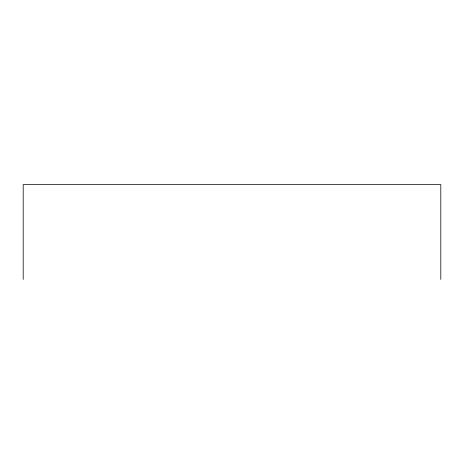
<?xml version="1.0" encoding="UTF-8"?>
<svg xmlns="http://www.w3.org/2000/svg" width="464" height="464" viewBox="0 0 464 464"><rect width="100%" height="100%" fill="white"/><g stroke="black" fill="none" stroke-linecap="round" stroke-linejoin="round"><path stroke-width="0.7" d="M440.8 279.45L440.8 184.55L23.2 184.55L23.2 279.45"/></g></svg>
